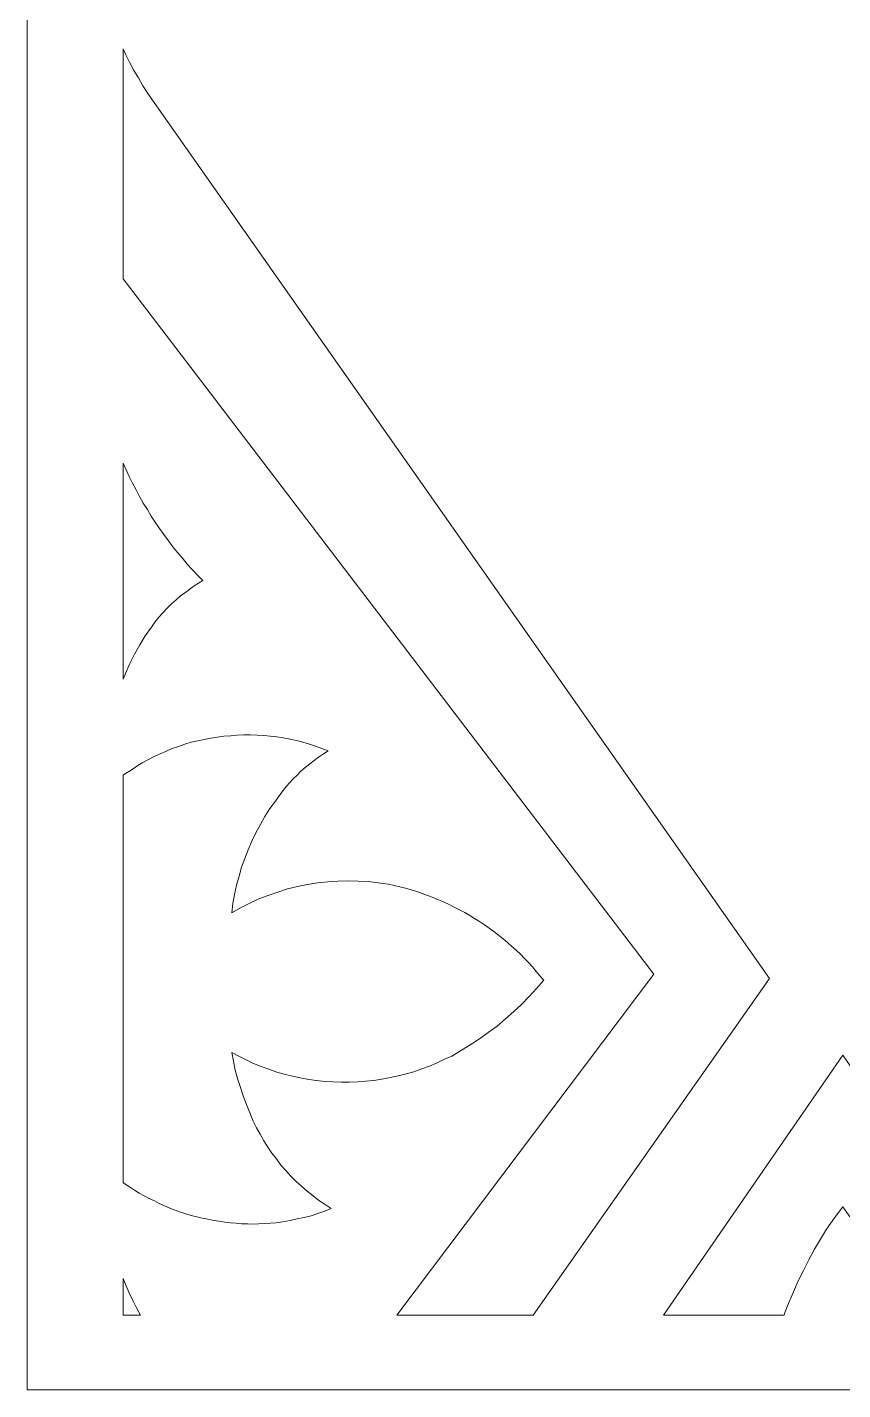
# Model space of a CAD drawing. Header units: centimetres. Extents: x -9.4 to 6.3, y -13 to 13.6.
# Drawn here: x -9.44 to -6.05, y -13.02 to -7.35 of the extents above; entities that cross this region are included whole.
import ezdxf

# ---------------------------------------------------------------- set-up
doc = ezdxf.new("R2010")
doc.units = ezdxf.units.CM
doc.header["$MEASUREMENT"] = 0
doc.layers.add('layer 1', color=7, linetype='Continuous')

msp = doc.modelspace()

# ---------------------------------------------------------------- linework, layer by layer
at = {"layer": 'layer 1', "color": 177, "lineweight": 9}
for points, knots in [([(-9.44332, 13.58709), (-9.44332, 13.58709), (-2.6561, 13.58709), (-2.6561, 13.58709), (-2.6561, 13.58709), (-2.6561, 13.58709), (-2.6561, -13.01887), (-2.6561, -13.01887), (-2.6561, -13.01887), (-2.6561, -13.01887), (-9.44332, -13.01887), (-9.44332, -13.01887), (-9.44332, -13.01887), (-9.44332, -13.01887), (-9.44332, 13.58709), (-9.44332, 13.58709)], [0, 0, 0, 0, 0.2, 0.2, 0.2, 0.2, 0.4, 0.4, 0.4, 0.4, 0.6, 0.6, 0.6, 0.6, 1, 1, 1, 1]), ([(-7.3383, -12.70819), (-7.3383, -12.70819), (-7.90558, -12.70819), (-7.90558, -12.70819), (-7.90558, -12.70819), (-7.90558, -12.70819), (-6.83633, -11.29059), (-6.83633, -11.29059), (-6.83633, -11.29059), (-6.83633, -11.29059), (-9.04395, -8.39877), (-9.04395, -8.39877), (-9.04395, -8.39877), (-9.04395, -8.39877), (-9.04395, -7.4425), (-9.04395, -7.4425), (-9.04395, -7.4425), (-9.04395, -7.4425), (-9.0344, -7.46433), (-9.0344, -7.46433), (-9.0344, -7.46433), (-9.0344, -7.46433), (-9.01747, -7.49816), (-9.01747, -7.49816), (-9.01747, -7.49816), (-9.01747, -7.49816), (-8.9995, -7.53199), (-8.9995, -7.53199), (-8.9995, -7.53199), (-8.9995, -7.53199), (-8.98047, -7.56371), (-8.98047, -7.56371), (-8.98047, -7.56371), (-8.98047, -7.56371), (-8.96249, -7.5965), (-8.96249, -7.5965), (-8.96249, -7.5965), (-8.96249, -7.5965), (-8.94135, -7.62821), (-8.94135, -7.62821), (-8.94135, -7.62821), (-8.94135, -7.62821), (-6.35421, -11.30857), (-6.35421, -11.30857), (-6.35421, -11.30857), (-6.35421, -11.30857), (-7.3383, -12.70819), (-7.3383, -12.70819)], [0, 0, 0, 0, 0.0769231, 0.0769231, 0.0769231, 0.0769231, 0.1538462, 0.1538462, 0.1538462, 0.1538462, 0.2307692, 0.2307692, 0.2307692, 0.2307692, 0.3076923, 0.3076923, 0.3076923, 0.3076923, 0.3846154, 0.3846154, 0.3846154, 0.3846154, 0.4615385, 0.4615385, 0.4615385, 0.4615385, 0.5384615, 0.5384615, 0.5384615, 0.5384615, 0.6153846, 0.6153846, 0.6153846, 0.6153846, 0.6923077, 0.6923077, 0.6923077, 0.6923077, 0.7692308, 0.7692308, 0.7692308, 0.7692308, 0.8461538, 0.8461538, 0.8461538, 0.8461538, 1, 1, 1, 1]), ([(-9.04395, -10.06404), (-9.04395, -10.06404), (-9.04395, -9.16575), (-9.04395, -9.16575), (-9.04395, -9.16575), (-9.04395, -9.16575), (-9.03229, -9.19297), (-9.03229, -9.19297), (-9.03229, -9.19297), (-9.03229, -9.19297), (-9.01852, -9.22046), (-9.01852, -9.22046), (-9.01852, -9.22046), (-9.01852, -9.22046), (-9.00478, -9.249), (-9.00478, -9.249), (-9.00478, -9.249), (-9.00478, -9.249), (-8.98998, -9.27649), (-8.98998, -9.27649), (-8.98998, -9.27649), (-8.98998, -9.27649), (-8.97624, -9.30399), (-8.97624, -9.30399), (-8.97624, -9.30399), (-8.97624, -9.30399), (-8.96038, -9.33148), (-8.96038, -9.33148), (-8.96038, -9.33148), (-8.96038, -9.33148), (-8.94347, -9.35791), (-8.94347, -9.35791), (-8.94347, -9.35791), (-8.94347, -9.35791), (-8.92761, -9.38539), (-8.92761, -9.38539), (-8.92761, -9.38539), (-8.92761, -9.38539), (-8.91069, -9.41076), (-8.91069, -9.41076), (-8.91069, -9.41076), (-8.91069, -9.41076), (-8.89272, -9.43719), (-8.89272, -9.43719), (-8.89272, -9.43719), (-8.89272, -9.43719), (-8.87475, -9.46258), (-8.87475, -9.46258), (-8.87475, -9.46258), (-8.87475, -9.46258), (-8.85572, -9.48795), (-8.85572, -9.48795), (-8.85572, -9.48795), (-8.85572, -9.48795), (-8.83773, -9.51333), (-8.83773, -9.51333), (-8.83773, -9.51333), (-8.83773, -9.51333), (-8.81765, -9.53658), (-8.81765, -9.53658), (-8.81765, -9.53658), (-8.81765, -9.53658), (-8.79756, -9.5609), (-8.79756, -9.5609), (-8.79756, -9.5609), (-8.79756, -9.5609), (-8.77747, -9.58521), (-8.77747, -9.58521), (-8.77747, -9.58521), (-8.77747, -9.58521), (-8.75633, -9.60741), (-8.75633, -9.60741), (-8.75633, -9.60741), (-8.75633, -9.60741), (-8.73413, -9.63067), (-8.73413, -9.63067), (-8.73413, -9.63067), (-8.73413, -9.63067), (-8.71299, -9.65395), (-8.71299, -9.65395), (-8.71299, -9.65395), (-8.71299, -9.65395), (-8.74893, -9.67615), (-8.74893, -9.67615), (-8.74893, -9.67615), (-8.74893, -9.67615), (-8.78382, -9.70152), (-8.78382, -9.70152), (-8.78382, -9.70152), (-8.78382, -9.70152), (-8.80496, -9.71738), (-8.80496, -9.71738), (-8.80496, -9.71738), (-8.80496, -9.71738), (-8.82399, -9.73323), (-8.82399, -9.73323), (-8.82399, -9.73323), (-8.82399, -9.73323), (-8.84302, -9.75121), (-8.84302, -9.75121), (-8.84302, -9.75121), (-8.84302, -9.75121), (-8.86101, -9.76918), (-8.86101, -9.76918), (-8.86101, -9.76918), (-8.86101, -9.76918), (-8.87898, -9.78821), (-8.87898, -9.78821), (-8.87898, -9.78821), (-8.87898, -9.78821), (-8.89589, -9.8062), (-8.89589, -9.8062), (-8.89589, -9.8062), (-8.89589, -9.8062), (-8.91281, -9.82628), (-8.91281, -9.82628), (-8.91281, -9.82628), (-8.91281, -9.82628), (-8.92655, -9.84743), (-8.92655, -9.84743), (-8.92655, -9.84743), (-8.92655, -9.84743), (-8.95192, -9.88337), (-8.95192, -9.88337), (-8.95192, -9.88337), (-8.95192, -9.88337), (-8.97518, -9.92037), (-8.97518, -9.92037), (-8.97518, -9.92037), (-8.97518, -9.92037), (-8.99632, -9.95948), (-8.99632, -9.95948), (-8.99632, -9.95948), (-8.99632, -9.95948), (-9.01641, -9.99862), (-9.01641, -9.99862), (-9.01641, -9.99862), (-9.01641, -9.99862), (-9.0344, -10.03985), (-9.0344, -10.03985), (-9.0344, -10.03985), (-9.0344, -10.03985), (-9.04395, -10.06404), (-9.04395, -10.06404)], [0, 0, 0, 0, 0.027027, 0.027027, 0.027027, 0.027027, 0.0540541, 0.0540541, 0.0540541, 0.0540541, 0.0810811, 0.0810811, 0.0810811, 0.0810811, 0.1081081, 0.1081081, 0.1081081, 0.1081081, 0.1351351, 0.1351351, 0.1351351, 0.1351351, 0.1621622, 0.1621622, 0.1621622, 0.1621622, 0.1891892, 0.1891892, 0.1891892, 0.1891892, 0.2162162, 0.2162162, 0.2162162, 0.2162162, 0.2432432, 0.2432432, 0.2432432, 0.2432432, 0.2702703, 0.2702703, 0.2702703, 0.2702703, 0.2972973, 0.2972973, 0.2972973, 0.2972973, 0.3243243, 0.3243243, 0.3243243, 0.3243243, 0.3513514, 0.3513514, 0.3513514, 0.3513514, 0.3783784, 0.3783784, 0.3783784, 0.3783784, 0.4054054, 0.4054054, 0.4054054, 0.4054054, 0.4324324, 0.4324324, 0.4324324, 0.4324324, 0.4594595, 0.4594595, 0.4594595, 0.4594595, 0.4864865, 0.4864865, 0.4864865, 0.4864865, 0.5135135, 0.5135135, 0.5135135, 0.5135135, 0.5405405, 0.5405405, 0.5405405, 0.5405405, 0.5675676, 0.5675676, 0.5675676, 0.5675676, 0.5945946, 0.5945946, 0.5945946, 0.5945946, 0.6216216, 0.6216216, 0.6216216, 0.6216216, 0.6486486, 0.6486486, 0.6486486, 0.6486486, 0.6756757, 0.6756757, 0.6756757, 0.6756757, 0.7027027, 0.7027027, 0.7027027, 0.7027027, 0.7297297, 0.7297297, 0.7297297, 0.7297297, 0.7567568, 0.7567568, 0.7567568, 0.7567568, 0.7837838, 0.7837838, 0.7837838, 0.7837838, 0.8108108, 0.8108108, 0.8108108, 0.8108108, 0.8378378, 0.8378378, 0.8378378, 0.8378378, 0.8648649, 0.8648649, 0.8648649, 0.8648649, 0.8918919, 0.8918919, 0.8918919, 0.8918919, 0.9189189, 0.9189189, 0.9189189, 0.9189189, 0.9459459, 0.9459459, 0.9459459, 0.9459459, 1, 1, 1, 1]), ([(-9.04395, -12.15796), (-9.04395, -12.15796), (-9.04395, -10.46338), (-9.04395, -10.46338), (-9.04395, -10.46338), (-9.04395, -10.46338), (-9.0344, -10.4564), (-9.0344, -10.4564), (-9.0344, -10.4564), (-9.0344, -10.4564), (-9.01112, -10.4416), (-9.01112, -10.4416), (-9.01112, -10.4416), (-9.01112, -10.4416), (-8.98681, -10.42575), (-8.98681, -10.42575), (-8.98681, -10.42575), (-8.98681, -10.42575), (-8.96461, -10.412), (-8.96461, -10.412), (-8.96461, -10.412), (-8.96461, -10.412), (-8.93924, -10.39826), (-8.93924, -10.39826), (-8.93924, -10.39826), (-8.93924, -10.39826), (-8.91492, -10.38557), (-8.91492, -10.38557), (-8.91492, -10.38557), (-8.91492, -10.38557), (-8.89061, -10.37395), (-8.89061, -10.37395), (-8.89061, -10.37395), (-8.89061, -10.37395), (-8.86418, -10.36337), (-8.86418, -10.36337), (-8.86418, -10.36337), (-8.86418, -10.36337), (-8.83985, -10.3528), (-8.83985, -10.3528), (-8.83985, -10.3528), (-8.83985, -10.3528), (-8.81342, -10.34329), (-8.81342, -10.34329), (-8.81342, -10.34329), (-8.81342, -10.34329), (-8.78699, -10.33483), (-8.78699, -10.33483), (-8.78699, -10.33483), (-8.78699, -10.33483), (-8.76056, -10.32637), (-8.76056, -10.32637), (-8.76056, -10.32637), (-8.76056, -10.32637), (-8.73307, -10.32003), (-8.73307, -10.32003), (-8.73307, -10.32003), (-8.73307, -10.32003), (-8.70664, -10.31474), (-8.70664, -10.31474), (-8.70664, -10.31474), (-8.70664, -10.31474), (-8.67914, -10.30944), (-8.67914, -10.30944), (-8.67914, -10.30944), (-8.67914, -10.30944), (-8.65165, -10.30521), (-8.65165, -10.30521), (-8.65165, -10.30521), (-8.65165, -10.30521), (-8.62522, -10.30098), (-8.62522, -10.30098), (-8.62522, -10.30098), (-8.62522, -10.30098), (-8.59668, -10.29887), (-8.59668, -10.29887), (-8.59668, -10.29887), (-8.59668, -10.29887), (-8.57025, -10.29675), (-8.57025, -10.29675), (-8.57025, -10.29675), (-8.57025, -10.29675), (-8.54171, -10.2957), (-8.54171, -10.2957), (-8.54171, -10.2957), (-8.54171, -10.2957), (-8.51528, -10.2957), (-8.51528, -10.2957), (-8.51528, -10.2957), (-8.51528, -10.2957), (-8.48672, -10.29675), (-8.48672, -10.29675), (-8.48672, -10.29675), (-8.48672, -10.29675), (-8.45923, -10.29781), (-8.45923, -10.29781), (-8.45923, -10.29781), (-8.45923, -10.29781), (-8.43175, -10.30098), (-8.43175, -10.30098), (-8.43175, -10.30098), (-8.43175, -10.30098), (-8.40426, -10.30415), (-8.40426, -10.30415), (-8.40426, -10.30415), (-8.40426, -10.30415), (-8.37783, -10.30838), (-8.37783, -10.30838), (-8.37783, -10.30838), (-8.37783, -10.30838), (-8.34929, -10.31367), (-8.34929, -10.31367), (-8.34929, -10.31367), (-8.34929, -10.31367), (-8.32284, -10.31897), (-8.32284, -10.31897), (-8.32284, -10.31897), (-8.32284, -10.31897), (-8.29641, -10.32532), (-8.29641, -10.32532), (-8.29641, -10.32532), (-8.29641, -10.32532), (-8.26893, -10.33377), (-8.26893, -10.33377), (-8.26893, -10.33377), (-8.26893, -10.33377), (-8.24355, -10.34223), (-8.24355, -10.34223), (-8.24355, -10.34223), (-8.24355, -10.34223), (-8.21712, -10.35175), (-8.21712, -10.35175), (-8.21712, -10.35175), (-8.21712, -10.35175), (-8.1907, -10.36232), (-8.1907, -10.36232), (-8.1907, -10.36232), (-8.1907, -10.36232), (-8.21078, -10.375), (-8.21078, -10.375), (-8.21078, -10.375), (-8.21078, -10.375), (-8.23087, -10.38769), (-8.23087, -10.38769), (-8.23087, -10.38769), (-8.23087, -10.38769), (-8.2499, -10.40143), (-8.2499, -10.40143), (-8.2499, -10.40143), (-8.2499, -10.40143), (-8.26787, -10.41623), (-8.26787, -10.41623), (-8.26787, -10.41623), (-8.26787, -10.41623), (-8.2869, -10.43103), (-8.2869, -10.43103), (-8.2869, -10.43103), (-8.2869, -10.43103), (-8.30487, -10.44689), (-8.30487, -10.44689), (-8.30487, -10.44689), (-8.30487, -10.44689), (-8.32073, -10.46275), (-8.32073, -10.46275), (-8.32073, -10.46275), (-8.32073, -10.46275), (-8.33764, -10.47966), (-8.33764, -10.47966), (-8.33764, -10.47966), (-8.33764, -10.47966), (-8.36409, -10.50928), (-8.36409, -10.50928), (-8.36409, -10.50928), (-8.36409, -10.50928), (-8.38735, -10.53888), (-8.38735, -10.53888), (-8.38735, -10.53888), (-8.38735, -10.53888), (-8.4106, -10.5706), (-8.4106, -10.5706), (-8.4106, -10.5706), (-8.4106, -10.5706), (-8.43386, -10.60125), (-8.43386, -10.60125), (-8.43386, -10.60125), (-8.43386, -10.60125), (-8.45395, -10.63508), (-8.45395, -10.63508), (-8.45395, -10.63508), (-8.45395, -10.63508), (-8.47298, -10.66787), (-8.47298, -10.66787), (-8.47298, -10.66787), (-8.47298, -10.66787), (-8.492, -10.70276), (-8.492, -10.70276), (-8.492, -10.70276), (-8.492, -10.70276), (-8.50892, -10.73764), (-8.50892, -10.73764), (-8.50892, -10.73764), (-8.50892, -10.73764), (-8.52374, -10.77359), (-8.52374, -10.77359), (-8.52374, -10.77359), (-8.52374, -10.77359), (-8.53748, -10.80953), (-8.53748, -10.80953), (-8.53748, -10.80953), (-8.53748, -10.80953), (-8.55122, -10.84549), (-8.55122, -10.84549), (-8.55122, -10.84549), (-8.55122, -10.84549), (-8.56179, -10.88355), (-8.56179, -10.88355), (-8.56179, -10.88355), (-8.56179, -10.88355), (-8.57237, -10.92055), (-8.57237, -10.92055), (-8.57237, -10.92055), (-8.57237, -10.92055), (-8.58082, -10.95967), (-8.58082, -10.95967), (-8.58082, -10.95967), (-8.58082, -10.95967), (-8.58717, -10.99669), (-8.58717, -10.99669), (-8.58717, -10.99669), (-8.58717, -10.99669), (-8.59245, -11.0358), (-8.59245, -11.0358), (-8.59245, -11.0358), (-8.59245, -11.0358), (-8.55545, -11.01466), (-8.55545, -11.01466), (-8.55545, -11.01466), (-8.55545, -11.01466), (-8.51739, -10.99561), (-8.51739, -10.99561), (-8.51739, -10.99561), (-8.51739, -10.99561), (-8.47932, -10.97764), (-8.47932, -10.97764), (-8.47932, -10.97764), (-8.47932, -10.97764), (-8.4402, -10.96284), (-8.4402, -10.96284), (-8.4402, -10.96284), (-8.4402, -10.96284), (-8.40003, -10.9491), (-8.40003, -10.9491), (-8.40003, -10.9491), (-8.40003, -10.9491), (-8.35986, -10.93641), (-8.35986, -10.93641), (-8.35986, -10.93641), (-8.35986, -10.93641), (-8.31861, -10.92584), (-8.31861, -10.92584), (-8.31861, -10.92584), (-8.31861, -10.92584), (-8.27738, -10.91738), (-8.27738, -10.91738), (-8.27738, -10.91738), (-8.27738, -10.91738), (-8.2351, -10.91104), (-8.2351, -10.91104), (-8.2351, -10.91104), (-8.2351, -10.91104), (-8.19281, -10.90681), (-8.19281, -10.90681), (-8.19281, -10.90681), (-8.19281, -10.90681), (-8.15051, -10.90364), (-8.15051, -10.90364), (-8.15051, -10.90364), (-8.15051, -10.90364), (-8.10928, -10.90258), (-8.10928, -10.90258), (-8.10928, -10.90258), (-8.10928, -10.90258), (-8.06593, -10.90364), (-8.06593, -10.90364), (-8.06593, -10.90364), (-8.06593, -10.90364), (-8.02365, -10.90575), (-8.02365, -10.90575), (-8.02365, -10.90575), (-8.02365, -10.90575), (-7.9824, -10.91104), (-7.9824, -10.91104), (-7.9824, -10.91104), (-7.9824, -10.91104), (-7.94011, -10.91632), (-7.94011, -10.91632), (-7.94011, -10.91632), (-7.94011, -10.91632), (-7.91685, -10.92161), (-7.91685, -10.92161), (-7.91685, -10.92161), (-7.91685, -10.92161), (-7.89254, -10.92689), (-7.89254, -10.92689), (-7.89254, -10.92689), (-7.89254, -10.92689), (-7.86928, -10.93324), (-7.86928, -10.93324), (-7.86928, -10.93324), (-7.86928, -10.93324), (-7.84602, -10.93958), (-7.84602, -10.93958), (-7.84602, -10.93958), (-7.84602, -10.93958), (-7.82275, -10.94698), (-7.82275, -10.94698), (-7.82275, -10.94698), (-7.82275, -10.94698), (-7.79949, -10.95544), (-7.79949, -10.95544), (-7.79949, -10.95544), (-7.79949, -10.95544), (-7.77729, -10.9639), (-7.77729, -10.9639), (-7.77729, -10.9639), (-7.77729, -10.9639), (-7.75403, -10.97235), (-7.75403, -10.97235), (-7.75403, -10.97235), (-7.75403, -10.97235), (-7.73183, -10.98081), (-7.73183, -10.98081), (-7.73183, -10.98081), (-7.73183, -10.98081), (-7.71069, -10.99032), (-7.71069, -10.99032), (-7.71069, -10.99032), (-7.71069, -10.99032), (-7.68743, -11.00091), (-7.68743, -11.00091), (-7.68743, -11.00091), (-7.68743, -11.00091), (-7.66629, -11.01149), (-7.66629, -11.01149), (-7.66629, -11.01149), (-7.66629, -11.01149), (-7.64513, -11.02311), (-7.64513, -11.02311), (-7.64513, -11.02311), (-7.64513, -11.02311), (-7.62293, -11.03474), (-7.62293, -11.03474), (-7.62293, -11.03474), (-7.62293, -11.03474), (-7.60178, -11.04637), (-7.60178, -11.04637), (-7.60178, -11.04637), (-7.60178, -11.04637), (-7.5817, -11.05906), (-7.5817, -11.05906), (-7.5817, -11.05906), (-7.5817, -11.05906), (-7.56161, -11.07174), (-7.56161, -11.07174), (-7.56161, -11.07174), (-7.56161, -11.07174), (-7.54047, -11.08549), (-7.54047, -11.08549), (-7.54047, -11.08549), (-7.54047, -11.08549), (-7.52144, -11.09923), (-7.52144, -11.09923), (-7.52144, -11.09923), (-7.52144, -11.09923), (-7.50135, -11.11297), (-7.50135, -11.11297), (-7.50135, -11.11297), (-7.50135, -11.11297), (-7.48231, -11.12777), (-7.48231, -11.12777), (-7.48231, -11.12777), (-7.48231, -11.12777), (-7.46328, -11.14363), (-7.46328, -11.14363), (-7.46328, -11.14363), (-7.46328, -11.14363), (-7.44531, -11.15949), (-7.44531, -11.15949), (-7.44531, -11.15949), (-7.44531, -11.15949), (-7.42628, -11.17536), (-7.42628, -11.17536), (-7.42628, -11.17536), (-7.42628, -11.17536), (-7.40831, -11.19122), (-7.40831, -11.19122), (-7.40831, -11.19122), (-7.40831, -11.19122), (-7.39139, -11.20814), (-7.39139, -11.20814), (-7.39139, -11.20814), (-7.39139, -11.20814), (-7.37448, -11.22505), (-7.37448, -11.22505), (-7.37448, -11.22505), (-7.37448, -11.22505), (-7.35756, -11.24196), (-7.35756, -11.24196), (-7.35756, -11.24196), (-7.35756, -11.24196), (-7.34065, -11.25994), (-7.34065, -11.25994), (-7.34065, -11.25994), (-7.34065, -11.25994), (-7.32585, -11.27897), (-7.32585, -11.27897), (-7.32585, -11.27897), (-7.32585, -11.27897), (-7.30997, -11.29799), (-7.30997, -11.29799), (-7.30997, -11.29799), (-7.30997, -11.29799), (-7.29411, -11.31597), (-7.29411, -11.31597), (-7.29411, -11.31597), (-7.29411, -11.31597), (-7.32373, -11.35087), (-7.32373, -11.35087), (-7.32373, -11.35087), (-7.32373, -11.35087), (-7.35439, -11.38364), (-7.35439, -11.38364), (-7.35439, -11.38364), (-7.35439, -11.38364), (-7.38611, -11.41641), (-7.38611, -11.41641), (-7.38611, -11.41641), (-7.38611, -11.41641), (-7.41888, -11.44601), (-7.41888, -11.44601), (-7.41888, -11.44601), (-7.41888, -11.44601), (-7.45376, -11.47667), (-7.45376, -11.47667), (-7.45376, -11.47667), (-7.45376, -11.47667), (-7.48759, -11.50627), (-7.48759, -11.50627), (-7.48759, -11.50627), (-7.48759, -11.50627), (-7.52461, -11.53272), (-7.52461, -11.53272), (-7.52461, -11.53272), (-7.52461, -11.53272), (-7.56161, -11.55915), (-7.56161, -11.55915), (-7.56161, -11.55915), (-7.56161, -11.55915), (-7.5891, -11.57712), (-7.5891, -11.57712), (-7.5891, -11.57712), (-7.5891, -11.57712), (-7.61764, -11.59615), (-7.61764, -11.59615), (-7.61764, -11.59615), (-7.61764, -11.59615), (-7.64724, -11.61412), (-7.64724, -11.61412), (-7.64724, -11.61412), (-7.64724, -11.61412), (-7.67686, -11.63104), (-7.67686, -11.63104), (-7.67686, -11.63104), (-7.67686, -11.63104), (-7.70752, -11.64478), (-7.70752, -11.64478), (-7.70752, -11.64478), (-7.70752, -11.64478), (-7.73818, -11.65958), (-7.73818, -11.65958), (-7.73818, -11.65958), (-7.73818, -11.65958), (-7.76989, -11.67332), (-7.76989, -11.67332), (-7.76989, -11.67332), (-7.76989, -11.67332), (-7.80161, -11.68497), (-7.80161, -11.68497), (-7.80161, -11.68497), (-7.80161, -11.68497), (-7.8344, -11.6966), (-7.8344, -11.6966), (-7.8344, -11.6966), (-7.8344, -11.6966), (-7.86717, -11.70506), (-7.86717, -11.70506), (-7.86717, -11.70506), (-7.86717, -11.70506), (-7.89994, -11.71351), (-7.89994, -11.71351), (-7.89994, -11.71351), (-7.89994, -11.71351), (-7.93271, -11.72091), (-7.93271, -11.72091), (-7.93271, -11.72091), (-7.93271, -11.72091), (-7.9676, -11.72726), (-7.9676, -11.72726), (-7.9676, -11.72726), (-7.9676, -11.72726), (-8.00037, -11.73254), (-8.00037, -11.73254), (-8.00037, -11.73254), (-8.00037, -11.73254), (-8.03527, -11.73571), (-8.03527, -11.73571), (-8.03527, -11.73571), (-8.03527, -11.73571), (-8.06805, -11.73888), (-8.06805, -11.73888), (-8.06805, -11.73888), (-8.06805, -11.73888), (-8.10293, -11.73994), (-8.10293, -11.73994), (-8.10293, -11.73994), (-8.10293, -11.73994), (-8.13676, -11.73994), (-8.13676, -11.73994), (-8.13676, -11.73994), (-8.13676, -11.73994), (-8.17165, -11.73888), (-8.17165, -11.73888), (-8.17165, -11.73888), (-8.17165, -11.73888), (-8.20444, -11.73677), (-8.20444, -11.73677), (-8.20444, -11.73677), (-8.20444, -11.73677), (-8.23932, -11.73254), (-8.23932, -11.73254), (-8.23932, -11.73254), (-8.23932, -11.73254), (-8.2721, -11.72831), (-8.2721, -11.72831), (-8.2721, -11.72831), (-8.2721, -11.72831), (-8.30698, -11.72197), (-8.30698, -11.72197), (-8.30698, -11.72197), (-8.30698, -11.72197), (-8.33975, -11.71457), (-8.33975, -11.71457), (-8.33975, -11.71457), (-8.33975, -11.71457), (-8.3736, -11.70611), (-8.3736, -11.70611), (-8.3736, -11.70611), (-8.3736, -11.70611), (-8.40532, -11.69766), (-8.40532, -11.69766), (-8.40532, -11.69766), (-8.40532, -11.69766), (-8.43809, -11.68603), (-8.43809, -11.68603), (-8.43809, -11.68603), (-8.43809, -11.68603), (-8.4698, -11.67438), (-8.4698, -11.67438), (-8.4698, -11.67438), (-8.4698, -11.67438), (-8.50152, -11.66169), (-8.50152, -11.66169), (-8.50152, -11.66169), (-8.50152, -11.66169), (-8.53219, -11.64689), (-8.53219, -11.64689), (-8.53219, -11.64689), (-8.53219, -11.64689), (-8.56285, -11.63209), (-8.56285, -11.63209), (-8.56285, -11.63209), (-8.56285, -11.63209), (-8.59245, -11.61624), (-8.59245, -11.61624), (-8.59245, -11.61624), (-8.59245, -11.61624), (-8.58505, -11.65218), (-8.58505, -11.65218), (-8.58505, -11.65218), (-8.58505, -11.65218), (-8.57765, -11.6892), (-8.57765, -11.6892), (-8.57765, -11.6892), (-8.57765, -11.6892), (-8.56814, -11.72514), (-8.56814, -11.72514), (-8.56814, -11.72514), (-8.56814, -11.72514), (-8.55651, -11.76214), (-8.55651, -11.76214), (-8.55651, -11.76214), (-8.55651, -11.76214), (-8.54488, -11.79703), (-8.54488, -11.79703), (-8.54488, -11.79703), (-8.54488, -11.79703), (-8.53114, -11.83297), (-8.53114, -11.83297), (-8.53114, -11.83297), (-8.53114, -11.83297), (-8.51739, -11.86682), (-8.51739, -11.86682), (-8.51739, -11.86682), (-8.51739, -11.86682), (-8.50258, -11.90171), (-8.50258, -11.90171), (-8.50258, -11.90171), (-8.50258, -11.90171), (-8.48883, -11.92919), (-8.48883, -11.92919), (-8.48883, -11.92919), (-8.48883, -11.92919), (-8.47403, -11.95668), (-8.47403, -11.95668), (-8.47403, -11.95668), (-8.47403, -11.95668), (-8.45818, -11.98311), (-8.45818, -11.98311), (-8.45818, -11.98311), (-8.45818, -11.98311), (-8.44232, -12.00954), (-8.44232, -12.00954), (-8.44232, -12.00954), (-8.44232, -12.00954), (-8.4254, -12.03493), (-8.4254, -12.03493), (-8.4254, -12.03493), (-8.4254, -12.03493), (-8.40637, -12.05924), (-8.40637, -12.05924), (-8.40637, -12.05924), (-8.40637, -12.05924), (-8.38735, -12.08461), (-8.38735, -12.08461), (-8.38735, -12.08461), (-8.38735, -12.08461), (-8.36726, -12.10681), (-8.36726, -12.10681), (-8.36726, -12.10681), (-8.36726, -12.10681), (-8.34612, -12.13007), (-8.34612, -12.13007), (-8.34612, -12.13007), (-8.34612, -12.13007), (-8.3239, -12.15227), (-8.3239, -12.15227), (-8.3239, -12.15227), (-8.3239, -12.15227), (-8.3017, -12.17236), (-8.3017, -12.17236), (-8.3017, -12.17236), (-8.3017, -12.17236), (-8.27844, -12.19352), (-8.27844, -12.19352), (-8.27844, -12.19352), (-8.27844, -12.19352), (-8.25412, -12.21255), (-8.25412, -12.21255), (-8.25412, -12.21255), (-8.25412, -12.21255), (-8.22981, -12.23158), (-8.22981, -12.23158), (-8.22981, -12.23158), (-8.22981, -12.23158), (-8.20338, -12.24849), (-8.20338, -12.24849), (-8.20338, -12.24849), (-8.20338, -12.24849), (-8.17801, -12.2654), (-8.17801, -12.2654), (-8.17801, -12.2654), (-8.17801, -12.2654), (-8.2055, -12.27598), (-8.2055, -12.27598), (-8.2055, -12.27598), (-8.2055, -12.27598), (-8.23404, -12.28549), (-8.23404, -12.28549), (-8.23404, -12.28549), (-8.23404, -12.28549), (-8.26153, -12.29501), (-8.26153, -12.29501), (-8.26153, -12.29501), (-8.26153, -12.29501), (-8.29113, -12.30241), (-8.29113, -12.30241), (-8.29113, -12.30241), (-8.29113, -12.30241), (-8.31967, -12.30875), (-8.31967, -12.30875), (-8.31967, -12.30875), (-8.31967, -12.30875), (-8.34929, -12.31509), (-8.34929, -12.31509), (-8.34929, -12.31509), (-8.34929, -12.31509), (-8.37995, -12.32038), (-8.37995, -12.32038), (-8.37995, -12.32038), (-8.37995, -12.32038), (-8.40849, -12.32461), (-8.40849, -12.32461), (-8.40849, -12.32461), (-8.40849, -12.32461), (-8.4328, -12.32672), (-8.4328, -12.32672), (-8.4328, -12.32672), (-8.4328, -12.32672), (-8.45606, -12.32778), (-8.45606, -12.32778), (-8.45606, -12.32778), (-8.45606, -12.32778), (-8.47932, -12.32883), (-8.47932, -12.32883), (-8.47932, -12.32883), (-8.47932, -12.32883), (-8.50363, -12.32989), (-8.50363, -12.32989), (-8.50363, -12.32989), (-8.50363, -12.32989), (-8.52691, -12.32883), (-8.52691, -12.32883), (-8.52691, -12.32883), (-8.52691, -12.32883), (-8.55122, -12.32883), (-8.55122, -12.32883), (-8.55122, -12.32883), (-8.55122, -12.32883), (-8.57448, -12.32672), (-8.57448, -12.32672), (-8.57448, -12.32672), (-8.57448, -12.32672), (-8.59774, -12.32461), (-8.59774, -12.32461), (-8.59774, -12.32461), (-8.59774, -12.32461), (-8.62205, -12.32249), (-8.62205, -12.32249), (-8.62205, -12.32249), (-8.62205, -12.32249), (-8.64531, -12.31826), (-8.64531, -12.31826), (-8.64531, -12.31826), (-8.64531, -12.31826), (-8.66751, -12.31509), (-8.66751, -12.31509), (-8.66751, -12.31509), (-8.66751, -12.31509), (-8.69184, -12.30981), (-8.69184, -12.30981), (-8.69184, -12.30981), (-8.69184, -12.30981), (-8.7151, -12.30558), (-8.7151, -12.30558), (-8.7151, -12.30558), (-8.7151, -12.30558), (-8.7373, -12.29923), (-8.7373, -12.29923), (-8.7373, -12.29923), (-8.7373, -12.29923), (-8.76056, -12.29395), (-8.76056, -12.29395), (-8.76056, -12.29395), (-8.76056, -12.29395), (-8.78276, -12.28761), (-8.78276, -12.28761), (-8.78276, -12.28761), (-8.78276, -12.28761), (-8.80496, -12.28021), (-8.80496, -12.28021), (-8.80496, -12.28021), (-8.80496, -12.28021), (-8.82822, -12.27175), (-8.82822, -12.27175), (-8.82822, -12.27175), (-8.82822, -12.27175), (-8.84936, -12.26329), (-8.84936, -12.26329), (-8.84936, -12.26329), (-8.84936, -12.26329), (-8.87158, -12.25378), (-8.87158, -12.25378), (-8.87158, -12.25378), (-8.87158, -12.25378), (-8.89378, -12.24426), (-8.89378, -12.24426), (-8.89378, -12.24426), (-8.89378, -12.24426), (-8.91387, -12.23369), (-8.91387, -12.23369), (-8.91387, -12.23369), (-8.91387, -12.23369), (-8.93607, -12.22418), (-8.93607, -12.22418), (-8.93607, -12.22418), (-8.93607, -12.22418), (-8.95721, -12.21255), (-8.95721, -12.21255), (-8.95721, -12.21255), (-8.95721, -12.21255), (-8.9773, -12.20092), (-8.9773, -12.20092), (-8.9773, -12.20092), (-8.9773, -12.20092), (-8.99738, -12.18821), (-8.99738, -12.18821), (-8.99738, -12.18821), (-8.99738, -12.18821), (-9.01747, -12.17553), (-9.01747, -12.17553), (-9.01747, -12.17553), (-9.01747, -12.17553), (-9.03757, -12.16284), (-9.03757, -12.16284), (-9.03757, -12.16284), (-9.03757, -12.16284), (-9.04395, -12.15796), (-9.04395, -12.15796)], [0, 0, 0, 0, 0.0048077, 0.0048077, 0.0048077, 0.0048077, 0.0096154, 0.0096154, 0.0096154, 0.0096154, 0.0144231, 0.0144231, 0.0144231, 0.0144231, 0.0192308, 0.0192308, 0.0192308, 0.0192308, 0.0240385, 0.0240385, 0.0240385, 0.0240385, 0.0288462, 0.0288462, 0.0288462, 0.0288462, 0.0336538, 0.0336538, 0.0336538, 0.0336538, 0.0384615, 0.0384615, 0.0384615, 0.0384615, 0.0432692, 0.0432692, 0.0432692, 0.0432692, 0.0480769, 0.0480769, 0.0480769, 0.0480769, 0.0528846, 0.0528846, 0.0528846, 0.0528846, 0.0576923, 0.0576923, 0.0576923, 0.0576923, 0.0625, 0.0625, 0.0625, 0.0625, 0.0673077, 0.0673077, 0.0673077, 0.0673077, 0.0721154, 0.0721154, 0.0721154, 0.0721154, 0.0769231, 0.0769231, 0.0769231, 0.0769231, 0.0817308, 0.0817308, 0.0817308, 0.0817308, 0.0865385, 0.0865385, 0.0865385, 0.0865385, 0.0913462, 0.0913462, 0.0913462, 0.0913462, 0.0961538, 0.0961538, 0.0961538, 0.0961538, 0.1009615, 0.1009615, 0.1009615, 0.1009615, 0.1057692, 0.1057692, 0.1057692, 0.1057692, 0.1105769, 0.1105769, 0.1105769, 0.1105769, 0.1153846, 0.1153846, 0.1153846, 0.1153846, 0.1201923, 0.1201923, 0.1201923, 0.1201923, 0.125, 0.125, 0.125, 0.125, 0.1298077, 0.1298077, 0.1298077, 0.1298077, 0.1346154, 0.1346154, 0.1346154, 0.1346154, 0.1394231, 0.1394231, 0.1394231, 0.1394231, 0.1442308, 0.1442308, 0.1442308, 0.1442308, 0.1490385, 0.1490385, 0.1490385, 0.1490385, 0.1538462, 0.1538462, 0.1538462, 0.1538462, 0.1586538, 0.1586538, 0.1586538, 0.1586538, 0.1634615, 0.1634615, 0.1634615, 0.1634615, 0.1682692, 0.1682692, 0.1682692, 0.1682692, 0.1730769, 0.1730769, 0.1730769, 0.1730769, 0.1778846, 0.1778846, 0.1778846, 0.1778846, 0.1826923, 0.1826923, 0.1826923, 0.1826923, 0.1875, 0.1875, 0.1875, 0.1875, 0.1923077, 0.1923077, 0.1923077, 0.1923077, 0.1971154, 0.1971154, 0.1971154, 0.1971154, 0.2019231, 0.2019231, 0.2019231, 0.2019231, 0.2067308, 0.2067308, 0.2067308, 0.2067308, 0.2115385, 0.2115385, 0.2115385, 0.2115385, 0.2163462, 0.2163462, 0.2163462, 0.2163462, 0.2211538, 0.2211538, 0.2211538, 0.2211538, 0.2259615, 0.2259615, 0.2259615, 0.2259615, 0.2307692, 0.2307692, 0.2307692, 0.2307692, 0.2355769, 0.2355769, 0.2355769, 0.2355769, 0.2403846, 0.2403846, 0.2403846, 0.2403846, 0.2451923, 0.2451923, 0.2451923, 0.2451923, 0.25, 0.25, 0.25, 0.25, 0.2548077, 0.2548077, 0.2548077, 0.2548077, 0.2596154, 0.2596154, 0.2596154, 0.2596154, 0.2644231, 0.2644231, 0.2644231, 0.2644231, 0.2692308, 0.2692308, 0.2692308, 0.2692308, 0.2740385, 0.2740385, 0.2740385, 0.2740385, 0.2788462, 0.2788462, 0.2788462, 0.2788462, 0.2836538, 0.2836538, 0.2836538, 0.2836538, 0.2884615, 0.2884615, 0.2884615, 0.2884615, 0.2932692, 0.2932692, 0.2932692, 0.2932692, 0.2980769, 0.2980769, 0.2980769, 0.2980769, 0.3028846, 0.3028846, 0.3028846, 0.3028846, 0.3076923, 0.3076923, 0.3076923, 0.3076923, 0.3125, 0.3125, 0.3125, 0.3125, 0.3173077, 0.3173077, 0.3173077, 0.3173077, 0.3221154, 0.3221154, 0.3221154, 0.3221154, 0.3269231, 0.3269231, 0.3269231, 0.3269231, 0.3317308, 0.3317308, 0.3317308, 0.3317308, 0.3365385, 0.3365385, 0.3365385, 0.3365385, 0.3413462, 0.3413462, 0.3413462, 0.3413462, 0.3461538, 0.3461538, 0.3461538, 0.3461538, 0.3509615, 0.3509615, 0.3509615, 0.3509615, 0.3557692, 0.3557692, 0.3557692, 0.3557692, 0.3605769, 0.3605769, 0.3605769, 0.3605769, 0.3653846, 0.3653846, 0.3653846, 0.3653846, 0.3701923, 0.3701923, 0.3701923, 0.3701923, 0.375, 0.375, 0.375, 0.375, 0.3798077, 0.3798077, 0.3798077, 0.3798077, 0.3846154, 0.3846154, 0.3846154, 0.3846154, 0.3894231, 0.3894231, 0.3894231, 0.3894231, 0.3942308, 0.3942308, 0.3942308, 0.3942308, 0.3990385, 0.3990385, 0.3990385, 0.3990385, 0.4038462, 0.4038462, 0.4038462, 0.4038462, 0.4086538, 0.4086538, 0.4086538, 0.4086538, 0.4134615, 0.4134615, 0.4134615, 0.4134615, 0.4182692, 0.4182692, 0.4182692, 0.4182692, 0.4230769, 0.4230769, 0.4230769, 0.4230769, 0.4278846, 0.4278846, 0.4278846, 0.4278846, 0.4326923, 0.4326923, 0.4326923, 0.4326923, 0.4375, 0.4375, 0.4375, 0.4375, 0.4423077, 0.4423077, 0.4423077, 0.4423077, 0.4471154, 0.4471154, 0.4471154, 0.4471154, 0.4519231, 0.4519231, 0.4519231, 0.4519231, 0.4567308, 0.4567308, 0.4567308, 0.4567308, 0.4615385, 0.4615385, 0.4615385, 0.4615385, 0.4663462, 0.4663462, 0.4663462, 0.4663462, 0.4711538, 0.4711538, 0.4711538, 0.4711538, 0.4759615, 0.4759615, 0.4759615, 0.4759615, 0.4807692, 0.4807692, 0.4807692, 0.4807692, 0.4855769, 0.4855769, 0.4855769, 0.4855769, 0.4903846, 0.4903846, 0.4903846, 0.4903846, 0.4951923, 0.4951923, 0.4951923, 0.4951923, 0.5, 0.5, 0.5, 0.5, 0.5048077, 0.5048077, 0.5048077, 0.5048077, 0.5096154, 0.5096154, 0.5096154, 0.5096154, 0.5144231, 0.5144231, 0.5144231, 0.5144231, 0.5192308, 0.5192308, 0.5192308, 0.5192308, 0.5240385, 0.5240385, 0.5240385, 0.5240385, 0.5288462, 0.5288462, 0.5288462, 0.5288462, 0.5336538, 0.5336538, 0.5336538, 0.5336538, 0.5384615, 0.5384615, 0.5384615, 0.5384615, 0.5432692, 0.5432692, 0.5432692, 0.5432692, 0.5480769, 0.5480769, 0.5480769, 0.5480769, 0.5528846, 0.5528846, 0.5528846, 0.5528846, 0.5576923, 0.5576923, 0.5576923, 0.5576923, 0.5625, 0.5625, 0.5625, 0.5625, 0.5673077, 0.5673077, 0.5673077, 0.5673077, 0.5721154, 0.5721154, 0.5721154, 0.5721154, 0.5769231, 0.5769231, 0.5769231, 0.5769231, 0.5817308, 0.5817308, 0.5817308, 0.5817308, 0.5865385, 0.5865385, 0.5865385, 0.5865385, 0.5913462, 0.5913462, 0.5913462, 0.5913462, 0.5961538, 0.5961538, 0.5961538, 0.5961538, 0.6009615, 0.6009615, 0.6009615, 0.6009615, 0.6057692, 0.6057692, 0.6057692, 0.6057692, 0.6105769, 0.6105769, 0.6105769, 0.6105769, 0.6153846, 0.6153846, 0.6153846, 0.6153846, 0.6201923, 0.6201923, 0.6201923, 0.6201923, 0.625, 0.625, 0.625, 0.625, 0.6298077, 0.6298077, 0.6298077, 0.6298077, 0.6346154, 0.6346154, 0.6346154, 0.6346154, 0.6394231, 0.6394231, 0.6394231, 0.6394231, 0.6442308, 0.6442308, 0.6442308, 0.6442308, 0.6490385, 0.6490385, 0.6490385, 0.6490385, 0.6538462, 0.6538462, 0.6538462, 0.6538462, 0.6586538, 0.6586538, 0.6586538, 0.6586538, 0.6634615, 0.6634615, 0.6634615, 0.6634615, 0.6682692, 0.6682692, 0.6682692, 0.6682692, 0.6730769, 0.6730769, 0.6730769, 0.6730769, 0.6778846, 0.6778846, 0.6778846, 0.6778846, 0.6826923, 0.6826923, 0.6826923, 0.6826923, 0.6875, 0.6875, 0.6875, 0.6875, 0.6923077, 0.6923077, 0.6923077, 0.6923077, 0.6971154, 0.6971154, 0.6971154, 0.6971154, 0.7019231, 0.7019231, 0.7019231, 0.7019231, 0.7067308, 0.7067308, 0.7067308, 0.7067308, 0.7115385, 0.7115385, 0.7115385, 0.7115385, 0.7163462, 0.7163462, 0.7163462, 0.7163462, 0.7211538, 0.7211538, 0.7211538, 0.7211538, 0.7259615, 0.7259615, 0.7259615, 0.7259615, 0.7307692, 0.7307692, 0.7307692, 0.7307692, 0.7355769, 0.7355769, 0.7355769, 0.7355769, 0.7403846, 0.7403846, 0.7403846, 0.7403846, 0.7451923, 0.7451923, 0.7451923, 0.7451923, 0.75, 0.75, 0.75, 0.75, 0.7548077, 0.7548077, 0.7548077, 0.7548077, 0.7596154, 0.7596154, 0.7596154, 0.7596154, 0.7644231, 0.7644231, 0.7644231, 0.7644231, 0.7692308, 0.7692308, 0.7692308, 0.7692308, 0.7740385, 0.7740385, 0.7740385, 0.7740385, 0.7788462, 0.7788462, 0.7788462, 0.7788462, 0.7836538, 0.7836538, 0.7836538, 0.7836538, 0.7884615, 0.7884615, 0.7884615, 0.7884615, 0.7932692, 0.7932692, 0.7932692, 0.7932692, 0.7980769, 0.7980769, 0.7980769, 0.7980769, 0.8028846, 0.8028846, 0.8028846, 0.8028846, 0.8076923, 0.8076923, 0.8076923, 0.8076923, 0.8125, 0.8125, 0.8125, 0.8125, 0.8173077, 0.8173077, 0.8173077, 0.8173077, 0.8221154, 0.8221154, 0.8221154, 0.8221154, 0.8269231, 0.8269231, 0.8269231, 0.8269231, 0.8317308, 0.8317308, 0.8317308, 0.8317308, 0.8365385, 0.8365385, 0.8365385, 0.8365385, 0.8413462, 0.8413462, 0.8413462, 0.8413462, 0.8461538, 0.8461538, 0.8461538, 0.8461538, 0.8509615, 0.8509615, 0.8509615, 0.8509615, 0.8557692, 0.8557692, 0.8557692, 0.8557692, 0.8605769, 0.8605769, 0.8605769, 0.8605769, 0.8653846, 0.8653846, 0.8653846, 0.8653846, 0.8701923, 0.8701923, 0.8701923, 0.8701923, 0.875, 0.875, 0.875, 0.875, 0.8798077, 0.8798077, 0.8798077, 0.8798077, 0.8846154, 0.8846154, 0.8846154, 0.8846154, 0.8894231, 0.8894231, 0.8894231, 0.8894231, 0.8942308, 0.8942308, 0.8942308, 0.8942308, 0.8990385, 0.8990385, 0.8990385, 0.8990385, 0.9038462, 0.9038462, 0.9038462, 0.9038462, 0.9086538, 0.9086538, 0.9086538, 0.9086538, 0.9134615, 0.9134615, 0.9134615, 0.9134615, 0.9182692, 0.9182692, 0.9182692, 0.9182692, 0.9230769, 0.9230769, 0.9230769, 0.9230769, 0.9278846, 0.9278846, 0.9278846, 0.9278846, 0.9326923, 0.9326923, 0.9326923, 0.9326923, 0.9375, 0.9375, 0.9375, 0.9375, 0.9423077, 0.9423077, 0.9423077, 0.9423077, 0.9471154, 0.9471154, 0.9471154, 0.9471154, 0.9519231, 0.9519231, 0.9519231, 0.9519231, 0.9567308, 0.9567308, 0.9567308, 0.9567308, 0.9615385, 0.9615385, 0.9615385, 0.9615385, 0.9663462, 0.9663462, 0.9663462, 0.9663462, 0.9711538, 0.9711538, 0.9711538, 0.9711538, 0.9759615, 0.9759615, 0.9759615, 0.9759615, 0.9807692, 0.9807692, 0.9807692, 0.9807692, 0.9855769, 0.9855769, 0.9855769, 0.9855769, 0.9903846, 0.9903846, 0.9903846, 0.9903846, 1, 1, 1, 1]), ([(-5.30311, -12.70819), (-5.30311, -12.70819), (-5.80264, -12.70819), (-5.80264, -12.70819), (-5.80264, -12.70819), (-5.80264, -12.70819), (-5.81395, -12.67773), (-5.81395, -12.67773), (-5.81395, -12.67773), (-5.81395, -12.67773), (-5.8298, -12.63968), (-5.8298, -12.63968), (-5.8298, -12.63968), (-5.8298, -12.63968), (-5.84566, -12.60373), (-5.84566, -12.60373), (-5.84566, -12.60373), (-5.84566, -12.60373), (-5.86257, -12.56673), (-5.86257, -12.56673), (-5.86257, -12.56673), (-5.86257, -12.56673), (-5.87949, -12.53079), (-5.87949, -12.53079), (-5.87949, -12.53079), (-5.87949, -12.53079), (-5.89852, -12.49588), (-5.89852, -12.49588), (-5.89852, -12.49588), (-5.89852, -12.49588), (-5.91755, -12.45994), (-5.91755, -12.45994), (-5.91755, -12.45994), (-5.91755, -12.45994), (-5.93869, -12.42505), (-5.93869, -12.42505), (-5.93869, -12.42505), (-5.93869, -12.42505), (-5.95878, -12.39017), (-5.95878, -12.39017), (-5.95878, -12.39017), (-5.95878, -12.39017), (-5.97994, -12.35738), (-5.97994, -12.35738), (-5.97994, -12.35738), (-5.97994, -12.35738), (-6.00319, -12.32249), (-6.00319, -12.32249), (-6.00319, -12.32249), (-6.00319, -12.32249), (-6.0254, -12.29078), (-6.0254, -12.29078), (-6.0254, -12.29078), (-6.0254, -12.29078), (-6.04971, -12.258), (-6.04971, -12.258), (-6.04971, -12.258), (-6.04971, -12.258), (-6.08354, -12.30346), (-6.08354, -12.30346), (-6.08354, -12.30346), (-6.08354, -12.30346), (-6.11737, -12.35103), (-6.11737, -12.35103), (-6.11737, -12.35103), (-6.11737, -12.35103), (-6.1417, -12.39228), (-6.1417, -12.39228), (-6.1417, -12.39228), (-6.1417, -12.39228), (-6.16707, -12.43457), (-6.16707, -12.43457), (-6.16707, -12.43457), (-6.16707, -12.43457), (-6.19139, -12.47897), (-6.19139, -12.47897), (-6.19139, -12.47897), (-6.19139, -12.47897), (-6.21253, -12.52231), (-6.21253, -12.52231), (-6.21253, -12.52231), (-6.21253, -12.52231), (-6.23473, -12.56567), (-6.23473, -12.56567), (-6.23473, -12.56567), (-6.23473, -12.56567), (-6.25482, -12.61219), (-6.25482, -12.61219), (-6.25482, -12.61219), (-6.25482, -12.61219), (-6.27385, -12.65659), (-6.27385, -12.65659), (-6.27385, -12.65659), (-6.27385, -12.65659), (-6.29182, -12.70207), (-6.29182, -12.70207), (-6.29182, -12.70207), (-6.29182, -12.70207), (-6.294, -12.70819), (-6.294, -12.70819), (-6.294, -12.70819), (-6.294, -12.70819), (-6.79545, -12.70819), (-6.79545, -12.70819), (-6.79545, -12.70819), (-6.79545, -12.70819), (-6.04971, -11.62681), (-6.04971, -11.62681), (-6.04971, -11.62681), (-6.04971, -11.62681), (-5.30311, -12.70819), (-5.30311, -12.70819)], [0, 0, 0, 0, 0.0344828, 0.0344828, 0.0344828, 0.0344828, 0.0689655, 0.0689655, 0.0689655, 0.0689655, 0.1034483, 0.1034483, 0.1034483, 0.1034483, 0.137931, 0.137931, 0.137931, 0.137931, 0.1724138, 0.1724138, 0.1724138, 0.1724138, 0.2068966, 0.2068966, 0.2068966, 0.2068966, 0.2413793, 0.2413793, 0.2413793, 0.2413793, 0.2758621, 0.2758621, 0.2758621, 0.2758621, 0.3103448, 0.3103448, 0.3103448, 0.3103448, 0.3448276, 0.3448276, 0.3448276, 0.3448276, 0.3793103, 0.3793103, 0.3793103, 0.3793103, 0.4137931, 0.4137931, 0.4137931, 0.4137931, 0.4482759, 0.4482759, 0.4482759, 0.4482759, 0.4827586, 0.4827586, 0.4827586, 0.4827586, 0.5172414, 0.5172414, 0.5172414, 0.5172414, 0.5517241, 0.5517241, 0.5517241, 0.5517241, 0.5862069, 0.5862069, 0.5862069, 0.5862069, 0.6206897, 0.6206897, 0.6206897, 0.6206897, 0.6551724, 0.6551724, 0.6551724, 0.6551724, 0.6896552, 0.6896552, 0.6896552, 0.6896552, 0.7241379, 0.7241379, 0.7241379, 0.7241379, 0.7586207, 0.7586207, 0.7586207, 0.7586207, 0.7931034, 0.7931034, 0.7931034, 0.7931034, 0.8275862, 0.8275862, 0.8275862, 0.8275862, 0.862069, 0.862069, 0.862069, 0.862069, 0.8965517, 0.8965517, 0.8965517, 0.8965517, 0.9310345, 0.9310345, 0.9310345, 0.9310345, 1, 1, 1, 1]), ([(-8.97147, -12.70819), (-8.97147, -12.70819), (-9.04395, -12.70819), (-9.04395, -12.70819), (-9.04395, -12.70819), (-9.04395, -12.70819), (-9.04395, -12.55624), (-9.04395, -12.55624), (-9.04395, -12.55624), (-9.04395, -12.55624), (-9.03334, -12.58365), (-9.03334, -12.58365), (-9.03334, -12.58365), (-9.03334, -12.58365), (-9.01958, -12.61642), (-9.01958, -12.61642), (-9.01958, -12.61642), (-9.01958, -12.61642), (-9.00372, -12.64708), (-9.00372, -12.64708), (-9.00372, -12.64708), (-9.00372, -12.64708), (-8.9921, -12.67245), (-8.9921, -12.67245), (-8.9921, -12.67245), (-8.9921, -12.67245), (-8.97941, -12.69571), (-8.97941, -12.69571), (-8.97941, -12.69571), (-8.97941, -12.69571), (-8.97147, -12.70819), (-8.97147, -12.70819)], [0, 0, 0, 0, 0.1111111, 0.1111111, 0.1111111, 0.1111111, 0.2222222, 0.2222222, 0.2222222, 0.2222222, 0.3333333, 0.3333333, 0.3333333, 0.3333333, 0.4444444, 0.4444444, 0.4444444, 0.4444444, 0.5555556, 0.5555556, 0.5555556, 0.5555556, 0.6666667, 0.6666667, 0.6666667, 0.6666667, 0.7777778, 0.7777778, 0.7777778, 0.7777778, 1, 1, 1, 1])]:
    msp.add_open_spline(points, degree=3, knots=knots, dxfattribs=at)

doc.saveas('drawing.dxf')
